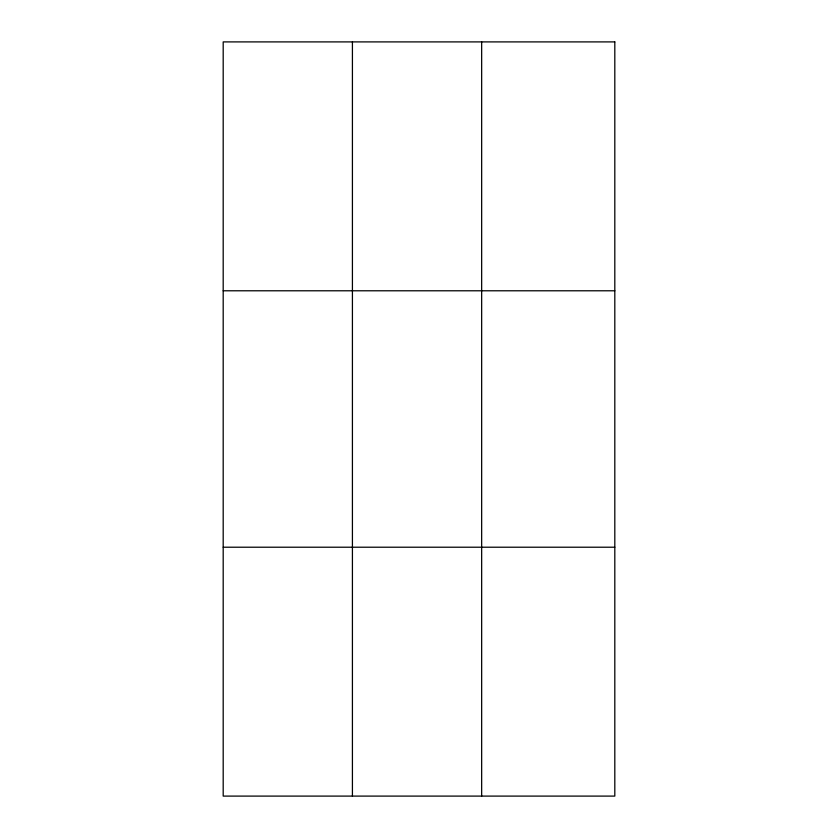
<?xml version="1.0" encoding="UTF-8"?>
<svg xmlns="http://www.w3.org/2000/svg" width="838" height="838" viewBox="0 0 838 838"><rect width="100%" height="100%" fill="white"/><g stroke="black" fill="none" stroke-linecap="round" stroke-linejoin="round"><path stroke-width="1.26" d="M352.421 41.9L352.421 796.1M481.661 41.9L481.661 796.1M223.191 290.786L614.809 290.786M223.191 547.214L614.809 547.214M614.809 41.9L614.809 796.1L223.191 796.1L223.191 41.9L614.809 41.9"/></g></svg>
